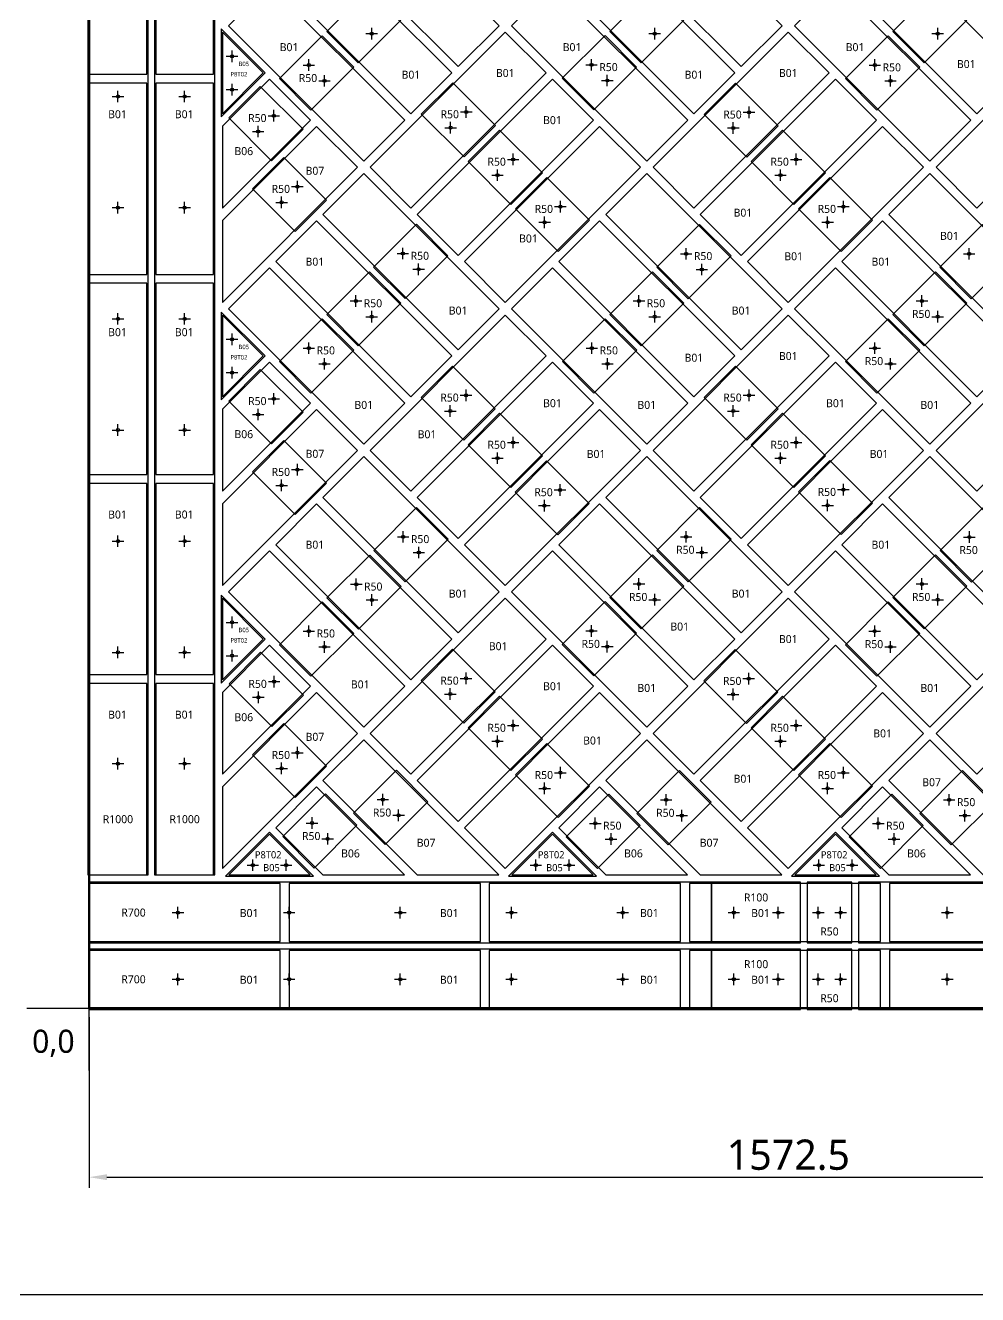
# Model space of a CAD drawing. Header units: millimetres. Extents: x -190 to 7814, y -8996 to 208.
# Drawn here: x 2501 to 3572, y -8996 to -7569 of the extents above; entities that cross this region are included whole.
import ezdxf
from ezdxf.enums import TextEntityAlignment as Align

# ---------------------------------------------------------------- set-up
doc = ezdxf.new("R2010")
doc.units = ezdxf.units.MM
for name, color, linetype in [('BOARD', 7, 'Continuous'), ('BORDER', 7, 'Continuous'), ('DIM', 8, 'Continuous'), ('ORIGIN', 1, 'Continuous'), ('P8_CLIP_PK_8T02', 14, 'Continuous'), ('P8_CLIP_R100', 30, 'Continuous'), ('P8_CLIP_R1000', 200, 'Continuous'), ('P8_CLIP_R50', 3, 'Continuous'), ('P8_CLIP_R700', 5, 'Continuous'), ('P8_HOLE', 1, 'Continuous'), ('P8_SLIP', 7, 'Continuous'), ('P8_TXT_B', 7, 'Continuous')]:
    doc.layers.add(name, color=color, linetype=linetype)
doc.styles.add('CN', font='msyh.ttc')
doc.dimstyles.new('MM', dxfattribs={"dimtxt": 34, "dimasz": 20, "dimexe": 12, "dimexo": 10, "dimgap": 8, "dimtad": 1, "dimdec": 1, "dimdsep": 46, "dimtxsty": 'CN', "dimcen": 2.5, "dimazin": 3, "dimtfac": 1, "dimtmove": 0, "dimatfit": 3})

msp = doc.modelspace()

# ---------------------------------------------------------------- linework, layer by layer
at = {"layer": 'BOARD', "lineweight": 50}
msp.add_lwpolyline([(2572.5, -8673.5), (4145, -8673.5), (4145, -7101), (2572.5, -7101)], close=True, dxfattribs=at)
at = {"layer": 'BORDER'}
msp.add_lwpolyline([(-190, -8995.5), (7813.67, -8995.5), (7813.67, 207.69), (-190, 207.69)], close=True, dxfattribs=at)
at = {"layer": 'ORIGIN'}
for p, q in [((2572.5, -8743.5), (2572.5, -8583.5)), ((2502.5, -8673.5), (2662.5, -8673.5))]:
    msp.add_line(p, q, dxfattribs=at)
at = {"layer": 'P8_CLIP_PK_8T02'}
for points in [[(2721, -7671.52), (2770.44, -7622.08), (2721, -7572.65)], [(2721, -7989.72), (2770.44, -7940.28), (2721, -7890.85)], [(2721, -8307.92), (2770.44, -8258.48), (2721, -8209.05)], [(2824.82, -8525), (2775.39, -8475.56), (2725.95, -8525)], [(3143.02, -8525), (3093.58, -8475.56), (3044.15, -8525)], [(3461.22, -8525), (3411.78, -8475.56), (3362.35, -8525)]]:
    msp.add_lwpolyline(points, close=True, dxfattribs=at)
at = {"layer": 'P8_CLIP_R100'}
for points in [[(3272.5, -8600), (3372.5, -8600), (3372.5, -8532), (3272.5, -8532)], [(3272.5, -8675), (3372.5, -8675), (3372.5, -8607), (3272.5, -8607)]]:
    msp.add_lwpolyline(points, close=True, dxfattribs=at)
at = {"layer": 'P8_CLIP_R1000'}
for points in [[(2639, -8523.5), (2639, -7523.5), (2571, -7523.5), (2571, -8523.5)], [(2714, -8523.5), (2714, -7523.5), (2646, -7523.5), (2646, -8523.5)]]:
    msp.add_lwpolyline(points, close=True, dxfattribs=at)
at = {"layer": 'P8_CLIP_R50'}
for points in [[(2875.09, -7610.77), (2839.73, -7575.42), (2887.82, -7527.33), (2923.17, -7562.69)], [(3193.29, -7610.77), (3157.93, -7575.42), (3206.02, -7527.33), (3241.37, -7562.69)], [(3511.48, -7610.77), (3476.13, -7575.42), (3524.21, -7527.33), (3559.57, -7562.69)], [(2822.05, -7663.81), (2786.7, -7628.45), (2834.78, -7580.37), (2870.14, -7615.72)], [(3139.94, -7663.49), (3104.58, -7628.13), (3152.66, -7580.05), (3188.02, -7615.41)], [(3458.45, -7663.8), (3423.1, -7628.45), (3471.18, -7580.37), (3506.53, -7615.72)], [(2994.2, -7716.52), (3029.55, -7681.16), (2981.47, -7633.08), (2946.11, -7668.44)], [(3312.08, -7716.83), (3347.43, -7681.48), (3299.35, -7633.4), (3264, -7668.75)], [(2777.81, -7720.78), (2813.17, -7685.42), (2765.08, -7637.34), (2729.73, -7672.7)], [(3046.92, -7769.87), (3082.27, -7734.52), (3034.19, -7686.43), (2998.83, -7721.79)], [(3365.11, -7769.87), (3400.47, -7734.52), (3352.39, -7686.43), (3317.03, -7721.79)], [(2804.24, -7800.42), (2839.59, -7765.06), (2791.51, -7716.98), (2756.15, -7752.33)], [(3099.95, -7822.9), (3135.3, -7787.55), (3087.22, -7739.47), (3051.87, -7774.82)], [(3418.15, -7822.9), (3453.5, -7787.55), (3405.42, -7739.47), (3370.07, -7774.82)], [(2927.81, -7875.62), (2892.45, -7840.26), (2940.53, -7792.18), (2975.89, -7827.54)], [(3246.32, -7875.93), (3210.97, -7840.58), (3259.05, -7792.5), (3294.4, -7827.85)], [(3564.52, -7875.93), (3529.17, -7840.58), (3577.25, -7792.5), (3612.6, -7827.85)], [(2875.09, -7928.97), (2839.73, -7893.61), (2887.82, -7845.53), (2923.17, -7880.89)], [(3193.29, -7928.97), (3157.93, -7893.61), (3206.02, -7845.53), (3241.37, -7880.89)], [(3511.48, -7928.97), (3476.13, -7893.61), (3524.21, -7845.53), (3559.57, -7880.89)], [(2822.05, -7982), (2786.7, -7946.65), (2834.78, -7898.57), (2870.14, -7933.92)], [(3140.25, -7982), (3104.9, -7946.65), (3152.98, -7898.57), (3188.33, -7933.92)], [(3458.45, -7982), (3423.1, -7946.65), (3471.18, -7898.57), (3506.53, -7933.92)], [(2777.81, -8038.98), (2813.17, -8003.62), (2765.08, -7955.54), (2729.73, -7990.89)], [(2993.88, -8035.03), (3029.24, -7999.68), (2981.15, -7951.6), (2945.8, -7986.95)], [(3312.08, -8035.03), (3347.43, -7999.68), (3299.35, -7951.6), (3264, -7986.95)], [(3046.92, -8088.07), (3082.27, -8052.71), (3034.19, -8004.63), (2998.83, -8039.98)], [(3365.11, -8088.07), (3400.47, -8052.71), (3352.39, -8004.63), (3317.03, -8039.98)], [(2804.24, -8118.61), (2839.59, -8083.26), (2791.51, -8035.18), (2756.16, -8070.53)], [(3099.63, -8141.42), (3134.99, -8106.06), (3086.91, -8057.98), (3051.55, -8093.34)], [(3418.15, -8141.1), (3453.5, -8105.75), (3405.42, -8057.67), (3370.07, -8093.02)], [(2928.12, -8194.13), (2892.77, -8158.78), (2940.85, -8110.7), (2976.2, -8146.05)], [(3246.32, -8194.13), (3210.97, -8158.78), (3259.05, -8110.7), (3294.4, -8146.05)], [(3564.84, -8194.45), (3529.48, -8159.09), (3577.56, -8111.01), (3612.92, -8146.37)], [(2875.41, -8247.48), (2840.05, -8212.13), (2888.13, -8164.04), (2923.49, -8199.4)], [(3193.29, -8247.17), (3157.93, -8211.81), (3206.02, -8163.73), (3241.37, -8199.08)], [(3511.48, -8247.17), (3476.13, -8211.81), (3524.21, -8163.73), (3559.57, -8199.08)], [(2822.05, -8300.2), (2786.7, -8264.85), (2834.78, -8216.76), (2870.14, -8252.12)], [(3139.94, -8299.89), (3104.58, -8264.53), (3152.66, -8216.45), (3188.02, -8251.8)], [(3458.45, -8300.2), (3423.1, -8264.85), (3471.18, -8216.76), (3506.53, -8252.12)], [(2778.13, -8356.86), (2813.48, -8321.5), (2765.4, -8273.42), (2730.04, -8308.77)], [(2993.88, -8353.23), (3029.24, -8317.88), (2981.15, -8269.79), (2945.8, -8305.15)], [(3311.76, -8353.55), (3347.12, -8318.19), (3299.04, -8270.11), (3263.68, -8305.47)], [(3046.92, -8406.27), (3082.27, -8370.91), (3034.19, -8322.83), (2998.83, -8358.18)], [(3365.11, -8406.27), (3400.47, -8370.91), (3352.39, -8322.83), (3317.03, -8358.18)], [(2804.24, -8436.81), (2839.6, -8401.46), (2791.51, -8353.37), (2756.16, -8388.73)], [(3099.95, -8459.3), (3135.31, -8423.95), (3087.22, -8375.86), (3051.87, -8411.22)], [(3418.15, -8459.3), (3453.5, -8423.95), (3405.42, -8375.86), (3370.07, -8411.22)], [(2905.32, -8489.53), (2869.96, -8454.17), (2918.04, -8406.09), (2953.4, -8441.45)], [(3223.83, -8489.85), (3188.48, -8454.49), (3236.56, -8406.41), (3271.92, -8441.76)], [(3542.03, -8489.84), (3506.68, -8454.49), (3554.76, -8406.41), (3590.11, -8441.76)], [(2825.68, -8515.96), (2790.32, -8480.6), (2838.41, -8432.52), (2873.76, -8467.87)], [(3144.2, -8516.27), (3108.84, -8480.92), (3156.92, -8432.83), (3192.28, -8468.19)], [(3462.39, -8516.27), (3427.04, -8480.92), (3475.12, -8432.83), (3510.48, -8468.19)], [(3380, -8600), (3430, -8600), (3430, -8532), (3380, -8532)], [(3380, -8675), (3430, -8675), (3430, -8607), (3380, -8607)]]:
    msp.add_lwpolyline(points, close=True, dxfattribs=at)
at = {"layer": 'P8_CLIP_R700'}
for points in [[(2572.5, -8600), (3272.5, -8600), (3272.5, -8532), (2572.5, -8532)], [(3437.5, -8600), (4137.5, -8600), (4137.5, -8532), (3437.5, -8532)], [(2572.5, -8675), (3272.5, -8675), (3272.5, -8607), (2572.5, -8607)], [(3437.5, -8675), (4137.5, -8675), (4137.5, -8607), (3437.5, -8607)]]:
    msp.add_lwpolyline(points, close=True, dxfattribs=at)
at = {"layer": 'P8_HOLE'}
for p, q in [((2890.29, -7584.39), (2890.29, -7571.39)), ((3208.49, -7584.39), (3208.49, -7571.39)), ((3526.69, -7584.39), (3526.69, -7571.39)), ((2883.79, -7577.89), (2896.79, -7577.89)), ((3201.99, -7577.89), (3214.99, -7577.89)), ((3520.19, -7577.89), (3533.19, -7577.89)), ((2726.82, -7603.34), (2739.82, -7603.34)), ((2733.32, -7609.84), (2733.32, -7596.84)), ((2813.08, -7613.25), (2826.08, -7613.25)), ((2819.58, -7619.75), (2819.58, -7606.75)), ((3130.96, -7612.93), (3143.96, -7612.93)), ((3137.46, -7619.43), (3137.46, -7606.43)), ((3449.48, -7613.25), (3462.48, -7613.25)), ((3455.98, -7619.75), (3455.98, -7606.75)), ((2830.76, -7630.93), (2843.76, -7630.93)), ((2837.26, -7637.43), (2837.26, -7624.43)), ((3148.64, -7630.61), (3161.64, -7630.61)), ((3155.14, -7637.11), (3155.14, -7624.11)), ((3467.15, -7630.92), (3480.15, -7630.92)), ((3473.65, -7637.42), (3473.65, -7624.42)), ((2605, -7655), (2605, -7642)), ((2680, -7655), (2680, -7642)), ((2726.82, -7640.82), (2739.82, -7640.82)), ((2733.32, -7647.32), (2733.32, -7634.32)), ((2598.5, -7648.5), (2611.5, -7648.5)), ((2673.5, -7648.5), (2686.5, -7648.5)), ((2996.67, -7672.46), (2996.67, -7659.46)), ((3314.55, -7672.78), (3314.55, -7659.78)), ((2773.79, -7670.22), (2786.79, -7670.22)), ((2780.29, -7676.72), (2780.29, -7663.72)), ((2990.17, -7665.96), (3003.17, -7665.96)), ((3308.05, -7666.28), (3321.05, -7666.28)), ((2756.11, -7687.9), (2769.11, -7687.9)), ((2762.61, -7694.4), (2762.61, -7681.4)), ((2972.49, -7683.64), (2985.49, -7683.64)), ((2978.99, -7690.14), (2978.99, -7677.14)), ((3290.38, -7683.95), (3303.38, -7683.95)), ((3296.88, -7690.45), (3296.88, -7677.45)), ((3042.89, -7719.31), (3055.89, -7719.31)), ((3049.39, -7725.81), (3049.39, -7712.81)), ((3361.09, -7719.31), (3374.09, -7719.31)), ((3367.59, -7725.81), (3367.59, -7712.81)), ((3031.71, -7743.49), (3031.71, -7730.49)), ((3349.91, -7743.49), (3349.91, -7730.49)), ((2806.71, -7756.36), (2806.71, -7743.36)), ((3025.21, -7736.99), (3038.21, -7736.99)), ((3343.41, -7736.99), (3356.41, -7736.99)), ((2789.03, -7774.04), (2789.03, -7761.04)), ((2800.21, -7749.86), (2813.21, -7749.86)), ((2598.5, -7773.5), (2611.5, -7773.5)), ((2605, -7780), (2605, -7767)), ((2673.5, -7773.5), (2686.5, -7773.5)), ((2680, -7780), (2680, -7767)), ((2782.53, -7767.54), (2795.53, -7767.54)), ((3095.92, -7772.35), (3108.92, -7772.35)), ((3102.42, -7778.85), (3102.42, -7765.85)), ((3414.12, -7772.35), (3427.12, -7772.35)), ((3420.62, -7778.85), (3420.62, -7765.85)), ((3078.25, -7790.02), (3091.25, -7790.02)), ((3084.75, -7796.52), (3084.75, -7783.52)), ((3396.45, -7790.02), (3409.45, -7790.02)), ((3402.95, -7796.52), (3402.95, -7783.52)), ((2925.33, -7831.56), (2925.33, -7818.56)), ((3243.85, -7831.88), (3243.85, -7818.88)), ((3562.05, -7831.88), (3562.05, -7818.88)), ((2918.83, -7825.06), (2931.83, -7825.06)), ((3237.35, -7825.38), (3250.35, -7825.38)), ((3555.55, -7825.38), (3568.55, -7825.38)), ((2936.51, -7842.74), (2949.51, -7842.74)), ((2943.01, -7849.24), (2943.01, -7836.24)), ((3255.02, -7843.05), (3268.02, -7843.05)), ((3261.52, -7849.55), (3261.52, -7836.55)), ((2872.61, -7884.91), (2872.61, -7871.91)), ((3190.81, -7884.91), (3190.81, -7871.91)), ((3509.01, -7884.91), (3509.01, -7871.91)), ((2866.11, -7878.41), (2879.11, -7878.41)), ((2890.29, -7902.59), (2890.29, -7889.59)), ((3184.31, -7878.41), (3197.31, -7878.41)), ((3208.49, -7902.59), (3208.49, -7889.59)), ((3502.51, -7878.41), (3515.51, -7878.41)), ((3526.69, -7902.59), (3526.69, -7889.59)), ((2598.5, -7898.5), (2611.5, -7898.5)), ((2605, -7905), (2605, -7892)), ((2673.5, -7898.5), (2686.5, -7898.5)), ((2680, -7905), (2680, -7892)), ((2883.79, -7896.09), (2896.79, -7896.09)), ((3201.99, -7896.09), (3214.99, -7896.09)), ((3520.19, -7896.09), (3533.19, -7896.09)), ((2733.32, -7928.04), (2733.32, -7915.04)), ((2726.82, -7921.54), (2739.82, -7921.54)), ((2813.08, -7931.44), (2826.08, -7931.44)), ((2819.58, -7937.94), (2819.58, -7924.94)), ((3131.28, -7931.45), (3144.28, -7931.45)), ((3137.78, -7937.95), (3137.78, -7924.95)), ((3449.48, -7931.45), (3462.48, -7931.45)), ((3455.98, -7937.95), (3455.98, -7924.95)), ((2837.25, -7955.63), (2837.25, -7942.63)), ((3155.45, -7955.62), (3155.45, -7942.62)), ((3473.65, -7955.62), (3473.65, -7942.62)), ((2726.82, -7959.02), (2739.82, -7959.02)), ((2733.32, -7965.52), (2733.32, -7952.52)), ((2830.75, -7949.13), (2843.75, -7949.13)), ((3148.95, -7949.12), (3161.95, -7949.12)), ((3467.15, -7949.12), (3480.15, -7949.12)), ((2773.79, -7988.42), (2786.79, -7988.42)), ((2780.29, -7994.92), (2780.29, -7981.92)), ((2989.86, -7984.48), (3002.86, -7984.48)), ((2996.36, -7990.98), (2996.36, -7977.98)), ((3308.05, -7984.48), (3321.05, -7984.48)), ((3314.55, -7990.98), (3314.55, -7977.98)), ((2762.61, -8012.6), (2762.61, -7999.6)), ((2972.18, -8002.15), (2985.18, -8002.15)), ((2978.68, -8008.65), (2978.68, -7995.65)), ((3290.38, -8002.15), (3303.38, -8002.15)), ((3296.88, -8008.65), (3296.88, -7995.65)), ((2605, -8030), (2605, -8017)), ((2680, -8030), (2680, -8017)), ((2756.11, -8006.1), (2769.11, -8006.1)), ((2598.5, -8023.5), (2611.5, -8023.5)), ((2673.5, -8023.5), (2686.5, -8023.5)), ((3049.39, -8044.01), (3049.39, -8031.01)), ((3367.59, -8044.01), (3367.59, -8031.01)), ((3042.89, -8037.51), (3055.89, -8037.51)), ((3361.09, -8037.51), (3374.09, -8037.51)), ((2806.71, -8074.56), (2806.71, -8061.56)), ((3025.21, -8055.19), (3038.21, -8055.19)), ((3031.71, -8061.69), (3031.71, -8048.69)), ((3343.41, -8055.19), (3356.41, -8055.19)), ((3349.91, -8061.69), (3349.91, -8048.69)), ((2800.21, -8068.06), (2813.21, -8068.06)), ((2782.54, -8085.73), (2795.54, -8085.73)), ((2789.04, -8092.23), (2789.04, -8079.23)), ((3102.11, -8097.36), (3102.11, -8084.36)), ((3420.62, -8097.05), (3420.62, -8084.05)), ((3084.43, -8115.04), (3084.43, -8102.04)), ((3095.61, -8090.86), (3108.61, -8090.86)), ((3402.95, -8114.72), (3402.95, -8101.72)), ((3414.12, -8090.55), (3427.12, -8090.55)), ((3077.93, -8108.54), (3090.93, -8108.54)), ((3396.45, -8108.22), (3409.45, -8108.22)), ((2605, -8155), (2605, -8142)), ((2680, -8155), (2680, -8142)), ((2919.15, -8143.58), (2932.15, -8143.58)), ((2925.65, -8150.08), (2925.65, -8137.08)), ((3237.35, -8143.58), (3250.35, -8143.58)), ((3243.85, -8150.08), (3243.85, -8137.08)), ((3555.86, -8143.89), (3568.86, -8143.89)), ((3562.36, -8150.39), (3562.36, -8137.39)), ((2598.5, -8148.5), (2611.5, -8148.5)), ((2673.5, -8148.5), (2686.5, -8148.5)), ((2936.82, -8161.25), (2949.82, -8161.25)), ((2943.32, -8167.75), (2943.32, -8154.75)), ((3255.02, -8161.25), (3268.02, -8161.25)), ((3261.52, -8167.75), (3261.52, -8154.75)), ((3190.81, -8203.11), (3190.81, -8190.11)), ((3509.01, -8203.11), (3509.01, -8190.11)), ((2866.43, -8196.92), (2879.43, -8196.92)), ((2872.93, -8203.42), (2872.93, -8190.42)), ((3184.31, -8196.61), (3197.31, -8196.61)), ((3502.51, -8196.61), (3515.51, -8196.61)), ((2884.11, -8214.6), (2897.11, -8214.6)), ((2890.61, -8221.1), (2890.61, -8208.1)), ((3201.99, -8214.29), (3214.99, -8214.29)), ((3208.49, -8220.79), (3208.49, -8207.79)), ((3520.19, -8214.29), (3533.19, -8214.29)), ((3526.69, -8220.79), (3526.69, -8207.79)), ((2726.82, -8239.74), (2739.82, -8239.74)), ((2733.32, -8246.24), (2733.32, -8233.24)), ((2819.58, -8256.14), (2819.58, -8243.14)), ((3137.46, -8255.83), (3137.46, -8242.83)), ((3455.97, -8256.15), (3455.97, -8243.15)), ((2813.08, -8249.64), (2826.08, -8249.64)), ((2837.26, -8273.82), (2837.26, -8260.82)), ((3130.96, -8249.33), (3143.96, -8249.33)), ((3155.14, -8273.51), (3155.14, -8260.51)), ((3449.47, -8249.65), (3462.47, -8249.65)), ((3473.66, -8273.82), (3473.66, -8260.82)), ((2598.5, -8273.5), (2611.5, -8273.5)), ((2605, -8280), (2605, -8267)), ((2673.5, -8273.5), (2686.5, -8273.5)), ((2680, -8280), (2680, -8267)), ((2733.32, -8283.72), (2733.32, -8270.72)), ((2830.76, -8267.32), (2843.76, -8267.32)), ((3148.64, -8267.01), (3161.64, -8267.01)), ((3467.16, -8267.32), (3480.16, -8267.32)), ((2726.82, -8277.22), (2739.82, -8277.22)), ((2780.6, -8312.8), (2780.6, -8299.8)), ((2989.86, -8302.67), (3002.86, -8302.67)), ((2996.36, -8309.17), (2996.36, -8296.17)), ((3307.74, -8302.99), (3320.74, -8302.99)), ((3314.24, -8309.49), (3314.24, -8296.49)), ((2762.92, -8330.48), (2762.92, -8317.48)), ((2774.1, -8306.3), (2787.1, -8306.3)), ((2978.68, -8326.85), (2978.68, -8313.85)), ((3296.56, -8327.17), (3296.56, -8314.17)), ((2756.42, -8323.98), (2769.42, -8323.98)), ((2972.18, -8320.35), (2985.18, -8320.35)), ((3290.06, -8320.67), (3303.06, -8320.67)), ((3042.89, -8355.71), (3055.89, -8355.71)), ((3049.39, -8362.21), (3049.39, -8349.21)), ((3361.09, -8355.71), (3374.09, -8355.71)), ((3367.59, -8362.21), (3367.59, -8349.21)), ((3025.21, -8373.39), (3038.21, -8373.39)), ((3031.71, -8379.89), (3031.71, -8366.89)), ((3343.41, -8373.39), (3356.41, -8373.39)), ((3349.91, -8379.89), (3349.91, -8366.89)), ((2800.22, -8386.25), (2813.22, -8386.25)), ((2806.72, -8392.75), (2806.72, -8379.75)), ((2598.5, -8398.5), (2611.5, -8398.5)), ((2605, -8405), (2605, -8392)), ((2673.5, -8398.5), (2686.5, -8398.5)), ((2680, -8405), (2680, -8392)), ((2782.54, -8403.93), (2795.54, -8403.93)), ((2789.04, -8410.43), (2789.04, -8397.43)), ((3102.43, -8415.24), (3102.43, -8402.24)), ((3420.62, -8415.24), (3420.62, -8402.24)), ((3095.93, -8408.74), (3108.93, -8408.74)), ((3414.12, -8408.74), (3427.12, -8408.74)), ((2902.84, -8445.47), (2902.84, -8432.47)), ((3078.25, -8426.42), (3091.25, -8426.42)), ((3084.75, -8432.92), (3084.75, -8419.92)), ((3221.36, -8445.79), (3221.36, -8432.79)), ((3396.45, -8426.42), (3409.45, -8426.42)), ((3402.95, -8432.92), (3402.95, -8419.92)), ((3539.56, -8445.79), (3539.56, -8432.79)), ((2896.34, -8438.97), (2909.34, -8438.97)), ((3214.86, -8439.29), (3227.86, -8439.29)), ((3533.06, -8439.29), (3546.06, -8439.29)), ((2823.2, -8471.9), (2823.2, -8458.9)), ((2914.02, -8456.65), (2927.02, -8456.65)), ((2920.52, -8463.15), (2920.52, -8450.15)), ((3141.72, -8472.21), (3141.72, -8459.21)), ((3232.54, -8456.97), (3245.54, -8456.97)), ((3239.04, -8463.47), (3239.04, -8450.47)), ((3459.92, -8472.21), (3459.92, -8459.21)), ((3550.73, -8456.96), (3563.73, -8456.96)), ((3557.23, -8463.46), (3557.23, -8450.46)), ((2816.7, -8465.4), (2829.7, -8465.4)), ((3135.22, -8465.71), (3148.22, -8465.71)), ((3453.42, -8465.71), (3466.42, -8465.71)), ((2834.38, -8483.08), (2847.38, -8483.08)), ((2840.88, -8489.58), (2840.88, -8476.58)), ((3152.9, -8483.39), (3165.9, -8483.39)), ((3159.4, -8489.89), (3159.4, -8476.89)), ((3471.1, -8483.39), (3484.1, -8483.39)), ((3477.6, -8489.89), (3477.6, -8476.89)), ((2750.14, -8512.68), (2763.14, -8512.68)), ((2756.64, -8519.18), (2756.64, -8506.18)), ((2787.62, -8512.68), (2800.62, -8512.68)), ((2794.12, -8519.18), (2794.12, -8506.18)), ((3068.34, -8512.68), (3081.34, -8512.68)), ((3074.84, -8519.18), (3074.84, -8506.18)), ((3105.82, -8512.68), (3118.82, -8512.68)), ((3112.32, -8519.18), (3112.32, -8506.18)), ((3386.54, -8512.68), (3399.54, -8512.68)), ((3393.04, -8519.18), (3393.04, -8506.18)), ((3424.02, -8512.68), (3437.02, -8512.68)), ((3430.52, -8519.18), (3430.52, -8506.18)), ((2672.5, -8572.5), (2672.5, -8559.5)), ((2797.5, -8572.5), (2797.5, -8559.5)), ((2922.5, -8572.5), (2922.5, -8559.5)), ((3047.5, -8572.5), (3047.5, -8559.5)), ((3172.5, -8572.5), (3172.5, -8559.5)), ((3297.5, -8572.5), (3297.5, -8559.5)), ((3347.5, -8572.5), (3347.5, -8559.5)), ((3392.5, -8572.5), (3392.5, -8559.5)), ((3417.5, -8572.5), (3417.5, -8559.5)), ((3537.5, -8572.5), (3537.5, -8559.5)), ((2666, -8566), (2679, -8566)), ((2791, -8566), (2804, -8566)), ((2916, -8566), (2929, -8566)), ((3041, -8566), (3054, -8566)), ((3166, -8566), (3179, -8566)), ((3291, -8566), (3304, -8566)), ((3341, -8566), (3354, -8566)), ((3386, -8566), (3399, -8566)), ((3411, -8566), (3424, -8566)), ((3531, -8566), (3544, -8566)), ((2666, -8641), (2679, -8641)), ((2672.5, -8647.5), (2672.5, -8634.5)), ((2791, -8641), (2804, -8641)), ((2797.5, -8647.5), (2797.5, -8634.5)), ((2916, -8641), (2929, -8641)), ((2922.5, -8647.5), (2922.5, -8634.5)), ((3041, -8641), (3054, -8641)), ((3047.5, -8647.5), (3047.5, -8634.5)), ((3166, -8641), (3179, -8641)), ((3172.5, -8647.5), (3172.5, -8634.5)), ((3291, -8641), (3304, -8641)), ((3297.5, -8647.5), (3297.5, -8634.5)), ((3341, -8641), (3354, -8641)), ((3347.5, -8647.5), (3347.5, -8634.5)), ((3386, -8641), (3399, -8641)), ((3392.5, -8647.5), (3392.5, -8634.5)), ((3411, -8641), (3424, -8641)), ((3417.5, -8647.5), (3417.5, -8634.5)), ((3531, -8641), (3544, -8641)), ((3537.5, -8647.5), (3537.5, -8634.5))]:
    msp.add_line(p, q, dxfattribs=at)
for centre in [(2890.29, -7577.89), (3208.49, -7577.89), (3526.69, -7577.89), (2733.32, -7603.34), (2819.58, -7613.25), (3137.46, -7612.93), (3455.98, -7613.25), (2837.26, -7630.93), (3155.14, -7630.61), (3473.65, -7630.92), (2605, -7648.5), (2680, -7648.5), (2733.32, -7640.82), (2780.29, -7670.22), (2996.67, -7665.96), (3314.55, -7666.28), (2762.61, -7687.9), (2978.99, -7683.64), (3296.88, -7683.95), (3049.39, -7719.31), (3367.59, -7719.31), (3031.71, -7736.99), (3349.91, -7736.99), (2806.71, -7749.86), (2605, -7773.5), (2680, -7773.5), (2789.03, -7767.54), (3102.42, -7772.35), (3420.62, -7772.35), (3084.75, -7790.02), (3402.95, -7790.02), (2925.33, -7825.06), (3243.85, -7825.38), (3562.05, -7825.38), (2943.01, -7842.74), (3261.52, -7843.05), (2872.61, -7878.41), (3190.81, -7878.41), (3509.01, -7878.41), (2605, -7898.5), (2680, -7898.5), (2890.29, -7896.09), (3208.49, -7896.09), (3526.69, -7896.09), (2733.32, -7921.54), (2819.58, -7931.44), (3137.78, -7931.45), (3455.98, -7931.45), (2837.25, -7949.13), (3155.45, -7949.12), (3473.65, -7949.12), (2733.32, -7959.02), (2780.29, -7988.42), (2996.36, -7984.48), (3314.55, -7984.48), (2762.61, -8006.1), (2978.68, -8002.15), (3296.88, -8002.15), (2605, -8023.5), (2680, -8023.5), (3049.39, -8037.51), (3367.59, -8037.51), (3031.71, -8055.19), (3349.91, -8055.19), (2806.71, -8068.06), (2789.04, -8085.73), (3102.11, -8090.86), (3420.62, -8090.55), (3084.43, -8108.54), (3402.95, -8108.22), (2605, -8148.5), (2680, -8148.5), (2925.65, -8143.58), (3243.85, -8143.58), (3562.36, -8143.89), (2943.32, -8161.25), (3261.52, -8161.25), (2872.93, -8196.92), (3190.81, -8196.61), (3509.01, -8196.61), (2890.61, -8214.6), (3208.49, -8214.29), (3526.69, -8214.29), (2733.32, -8239.74), (2819.58, -8249.64), (3137.46, -8249.33), (3455.97, -8249.65), (2605, -8273.5), (2680, -8273.5), (2733.32, -8277.22), (2837.26, -8267.32), (3155.14, -8267.01), (3473.66, -8267.32), (2996.36, -8302.67), (3314.24, -8302.99), (2780.6, -8306.3), (2978.68, -8320.35), (2762.92, -8323.98), (3296.56, -8320.67), (3049.39, -8355.71), (3367.59, -8355.71), (3031.71, -8373.39), (3349.91, -8373.39), (2806.72, -8386.25), (2605, -8398.5), (2680, -8398.5), (2789.04, -8403.93), (3102.43, -8408.74), (3420.62, -8408.74), (3084.75, -8426.42), (3402.95, -8426.42), (2902.84, -8438.97), (3221.36, -8439.29), (3539.56, -8439.29), (2920.52, -8456.65), (3239.04, -8456.97), (3557.23, -8456.96), (2823.2, -8465.4), (3141.72, -8465.71), (3459.92, -8465.71), (2840.88, -8483.08), (3159.4, -8483.39), (3477.6, -8483.39), (2756.64, -8512.68), (2794.12, -8512.68), (3074.84, -8512.68), (3112.32, -8512.68), (3393.04, -8512.68), (3430.52, -8512.68), (2672.5, -8566), (2797.5, -8566), (2922.5, -8566), (3047.5, -8566), (3172.5, -8566), (3297.5, -8566), (3347.5, -8566), (3392.5, -8566), (3417.5, -8566), (3537.5, -8566), (2672.5, -8641), (2797.5, -8641), (2922.5, -8641), (3047.5, -8641), (3172.5, -8641), (3297.5, -8641), (3347.5, -8641), (3392.5, -8641), (3417.5, -8641), (3537.5, -8641)]:
    msp.add_circle(centre, 1.75, dxfattribs=at)
at = {"layer": 'P8_SLIP'}
for points in [[(2572.5, -7623.5), (2637.5, -7623.5), (2637.5, -7408.5), (2572.5, -7408.5)], [(2647.5, -7623.5), (2712.5, -7623.5), (2712.5, -7408.5), (2647.5, -7408.5)], [(2987.52, -7615.01), (3033.48, -7569.05), (2881.45, -7417.02), (2835.49, -7462.99)], [(3305.72, -7615.01), (3351.68, -7569.05), (3199.65, -7417.02), (3153.69, -7462.99)], [(2934.49, -7668.05), (2980.45, -7622.08), (2828.42, -7470.06), (2782.46, -7516.02)], [(3252.68, -7668.05), (3298.65, -7622.08), (3146.62, -7470.06), (3100.66, -7516.02)], [(3570.88, -7668.05), (3616.84, -7622.08), (3464.82, -7470.06), (3418.85, -7516.02)], [(2881.45, -7721.08), (2927.41, -7675.12), (2775.39, -7523.09), (2729.42, -7569.05)], [(3199.65, -7721.08), (3245.61, -7675.12), (3093.58, -7523.09), (3047.62, -7569.05)], [(3517.85, -7721.08), (3563.81, -7675.12), (3411.78, -7523.09), (3365.82, -7569.05)], [(2722.5, -7667.9), (2768.32, -7622.08), (2722.5, -7576.27)], [(2934.49, -7774.11), (3086.51, -7622.08), (3040.55, -7576.12), (2888.52, -7728.15)], [(3252.68, -7774.11), (3404.71, -7622.08), (3358.75, -7576.12), (3206.72, -7728.15)], [(3570.88, -7774.11), (3722.91, -7622.08), (3676.95, -7576.12), (3524.92, -7728.15)], [(2572.5, -7848.5), (2637.5, -7848.5), (2637.5, -7633.5), (2572.5, -7633.5)], [(2647.5, -7848.5), (2712.5, -7848.5), (2712.5, -7633.5), (2647.5, -7633.5)], [(2722.5, -7773.97), (2821.35, -7675.12), (2775.39, -7629.16), (2722.5, -7682.04)], [(2987.52, -7827.15), (3139.55, -7675.12), (3093.58, -7629.16), (2941.56, -7781.18)], [(3305.72, -7827.15), (3457.74, -7675.12), (3411.78, -7629.16), (3259.76, -7781.18)], [(2722.5, -7880.03), (2874.38, -7728.15), (2828.42, -7682.19), (2722.5, -7788.11)], [(3040.55, -7880.18), (3192.58, -7728.15), (3146.62, -7682.19), (2994.59, -7834.22)], [(3358.75, -7880.18), (3510.78, -7728.15), (3464.82, -7682.19), (3312.79, -7834.22)], [(2987.52, -7933.21), (3033.48, -7887.25), (2881.45, -7735.22), (2835.49, -7781.18)], [(3305.72, -7933.21), (3351.68, -7887.25), (3199.65, -7735.22), (3153.69, -7781.18)], [(3623.92, -7933.21), (3669.88, -7887.25), (3517.85, -7735.22), (3471.89, -7781.18)], [(2934.49, -7986.24), (2980.45, -7940.28), (2828.42, -7788.26), (2782.46, -7834.22)], [(3252.68, -7986.24), (3298.65, -7940.28), (3146.62, -7788.26), (3100.66, -7834.22)], [(3570.88, -7986.24), (3616.84, -7940.28), (3464.82, -7788.26), (3418.85, -7834.22)], [(2881.45, -8039.28), (2927.41, -7993.32), (2775.39, -7841.29), (2729.42, -7887.25)], [(3199.65, -8039.28), (3245.61, -7993.32), (3093.58, -7841.29), (3047.62, -7887.25)], [(3517.85, -8039.28), (3563.81, -7993.32), (3411.78, -7841.29), (3365.82, -7887.25)], [(2572.5, -8073.5), (2637.5, -8073.5), (2637.5, -7858.5), (2572.5, -7858.5)], [(2647.5, -8073.5), (2712.5, -8073.5), (2712.5, -7858.5), (2647.5, -7858.5)], [(2722.5, -7986.1), (2768.32, -7940.28), (2722.5, -7894.47)], [(2934.49, -8092.31), (3086.51, -7940.28), (3040.55, -7894.32), (2888.52, -8046.35)], [(3252.68, -8092.31), (3404.71, -7940.28), (3358.75, -7894.32), (3206.72, -8046.35)], [(3570.88, -8092.31), (3722.91, -7940.28), (3676.95, -7894.32), (3524.92, -8046.35)], [(2722.5, -8092.16), (2821.35, -7993.32), (2775.39, -7947.35), (2722.5, -8000.24)], [(2987.52, -8145.34), (3139.55, -7993.32), (3093.58, -7947.35), (2941.56, -8099.38)], [(3305.72, -8145.34), (3457.74, -7993.32), (3411.78, -7947.35), (3259.76, -8099.38)], [(2722.5, -8198.23), (2874.38, -8046.35), (2828.42, -8000.39), (2722.5, -8106.31)], [(3040.55, -8198.38), (3192.58, -8046.35), (3146.62, -8000.39), (2994.59, -8152.42)], [(3358.75, -8198.38), (3510.78, -8046.35), (3464.82, -8000.39), (3312.79, -8152.42)], [(2987.52, -8251.41), (3033.48, -8205.45), (2881.45, -8053.42), (2835.49, -8099.38)], [(3305.72, -8251.41), (3351.68, -8205.45), (3199.65, -8053.42), (3153.69, -8099.38)], [(3623.92, -8251.41), (3669.88, -8205.45), (3517.85, -8053.42), (3471.89, -8099.38)], [(2572.5, -8298.5), (2637.5, -8298.5), (2637.5, -8083.5), (2572.5, -8083.5)], [(2647.5, -8298.5), (2712.5, -8298.5), (2712.5, -8083.5), (2647.5, -8083.5)], [(2934.49, -8304.44), (2980.45, -8258.48), (2828.42, -8106.45), (2782.46, -8152.42)], [(3252.68, -8304.44), (3298.65, -8258.48), (3146.62, -8106.45), (3100.66, -8152.42)], [(3570.88, -8304.44), (3616.84, -8258.48), (3464.82, -8106.45), (3418.85, -8152.42)], [(2881.45, -8357.48), (2927.41, -8311.51), (2775.39, -8159.49), (2729.42, -8205.45)], [(3199.65, -8357.48), (3245.61, -8311.51), (3093.58, -8159.49), (3047.62, -8205.45)], [(3517.85, -8357.48), (3563.81, -8311.51), (3411.78, -8159.49), (3365.82, -8205.45)], [(2722.5, -8304.3), (2768.32, -8258.48), (2722.5, -8212.67)], [(2934.49, -8410.51), (3086.51, -8258.48), (3040.55, -8212.52), (2888.52, -8364.55)], [(3252.68, -8410.51), (3404.71, -8258.48), (3358.75, -8212.52), (3206.72, -8364.55)], [(3570.88, -8410.51), (3722.91, -8258.48), (3676.95, -8212.52), (3524.92, -8364.55)], [(2722.5, -8410.36), (2821.35, -8311.51), (2775.39, -8265.55), (2722.5, -8318.44)], [(2987.52, -8463.54), (3139.55, -8311.51), (3093.58, -8265.55), (2941.56, -8417.58)], [(3305.72, -8463.54), (3457.74, -8311.51), (3411.78, -8265.55), (3259.76, -8417.58)], [(2572.5, -8523.5), (2637.5, -8523.5), (2637.5, -8308.5), (2572.5, -8308.5)], [(2647.5, -8523.5), (2712.5, -8523.5), (2712.5, -8308.5), (2647.5, -8308.5)], [(2722.5, -8516.43), (2874.38, -8364.55), (2828.42, -8318.59), (2722.5, -8424.51)], [(3040.55, -8516.58), (3192.58, -8364.55), (3146.62, -8318.59), (2994.59, -8470.61)], [(3358.75, -8516.58), (3510.78, -8364.55), (3464.82, -8318.59), (3312.79, -8470.61)], [(2941.41, -8523.5), (3033.33, -8523.5), (2881.45, -8371.62), (2835.49, -8417.58)], [(3259.61, -8523.5), (3351.53, -8523.5), (3199.65, -8371.62), (3153.69, -8417.58)], [(3577.81, -8523.5), (3669.73, -8523.5), (3517.85, -8371.62), (3471.89, -8417.58)], [(2835.34, -8523.5), (2927.27, -8523.5), (2828.42, -8424.65), (2782.46, -8470.61)], [(3153.54, -8523.5), (3245.47, -8523.5), (3146.62, -8424.65), (3100.66, -8470.61)], [(3471.74, -8523.5), (3563.66, -8523.5), (3464.82, -8424.65), (3418.85, -8470.61)], [(2821.2, -8523.5), (2775.39, -8477.68), (2729.57, -8523.5)], [(3139.4, -8523.5), (3093.58, -8477.68), (3047.77, -8523.5)], [(3457.6, -8523.5), (3411.78, -8477.68), (3365.97, -8523.5)], [(2572.5, -8598.5), (2787.5, -8598.5), (2787.5, -8533.5), (2572.5, -8533.5)], [(2797.5, -8598.5), (3012.5, -8598.5), (3012.5, -8533.5), (2797.5, -8533.5)], [(3022.5, -8598.5), (3237.5, -8598.5), (3237.5, -8533.5), (3022.5, -8533.5)], [(3247.5, -8598.5), (3462.5, -8598.5), (3462.5, -8533.5), (3247.5, -8533.5)], [(3472.5, -8598.5), (3687.5, -8598.5), (3687.5, -8533.5), (3472.5, -8533.5)], [(2572.5, -8673.5), (2787.5, -8673.5), (2787.5, -8608.5), (2572.5, -8608.5)], [(2797.5, -8673.5), (3012.5, -8673.5), (3012.5, -8608.5), (2797.5, -8608.5)], [(3022.5, -8673.5), (3237.5, -8673.5), (3237.5, -8608.5), (3022.5, -8608.5)], [(3247.5, -8673.5), (3462.5, -8673.5), (3462.5, -8608.5), (3247.5, -8608.5)], [(3472.5, -8673.5), (3687.5, -8673.5), (3687.5, -8608.5), (3472.5, -8608.5)]]:
    msp.add_lwpolyline(points, close=True, dxfattribs=at)

# ---------------------------------------------------------------- texts
at = {"layer": 'ORIGIN', "style": 'CN'}
msp.add_text('0,0', height=26, dxfattribs=at).set_placement((2508.5, -8731.5), align=Align.BOTTOM_LEFT)
at = {"layer": 'P8_CLIP_PK_8T02', "style": 'CN'}
for height, p in [(5, (2741, -7623.52)), (5, (2741, -7941.72)), (5, (2741, -8259.92)), (8, (2773.95, -8501)), (8, (3092.15, -8501)), (8, (3410.35, -8501))]:
    msp.add_text('P8T02', height=height, dxfattribs=at).set_placement(p, align=Align.MIDDLE_CENTER)
at = {"layer": 'P8_CLIP_R100', "style": 'CN'}
for p in [(3322.5, -8549), (3322.5, -8624)]:
    msp.add_text('R100', height=9, dxfattribs=at).set_placement(p, align=Align.MIDDLE_CENTER)
at = {"layer": 'P8_CLIP_R1000', "style": 'CN'}
for p in [(2605, -8461), (2680, -8461)]:
    msp.add_text('R1000', height=9, dxfattribs=at).set_placement(p, align=Align.MIDDLE_CENTER)
at = {"layer": 'P8_CLIP_R50', "style": 'CN'}
for p in [(3156.58, -7615.49), (3475.1, -7615.8), (2818.7, -7627.81), (2761.73, -7672.78), (2978.11, -7668.52), (3296, -7668.83), (3030.83, -7721.87), (3349.03, -7721.87), (2788.15, -7752.42), (3083.87, -7774.9), (3402.07, -7774.9), (2944.45, -7827.62), (3262.97, -7827.93), (2891.73, -7880.97), (3209.93, -7880.97), (3508.13, -7892.97), (2838.7, -7934), (3156.9, -7934), (3455.1, -7946), (2761.73, -7990.98), (2977.8, -7987.03), (3296, -7987.03), (3030.83, -8040.07), (3349.03, -8040.07), (2788.16, -8070.61), (3083.55, -8093.42), (3402.07, -8093.1), (2944.77, -8146.13), (3242.97, -8158.13), (3561.48, -8158.45), (2892.05, -8199.48), (3189.93, -8211.17), (3508.13, -8211.17), (2838.7, -8252.2), (3136.58, -8263.89), (3455.1, -8264.2), (2762.04, -8308.86), (2977.8, -8305.23), (3295.68, -8305.55), (3030.83, -8358.27), (3349.03, -8358.27), (2788.16, -8388.81), (3083.87, -8411.3), (3402.07, -8411.3), (3558.68, -8441.84), (2901.96, -8453.53), (3220.48, -8453.85), (2822.32, -8479.96), (3160.84, -8468.27), (3479.04, -8468.27), (3405, -8587.25), (3405, -8662.25)]:
    msp.add_text('R50', height=9, dxfattribs=at).set_placement(p, align=Align.MIDDLE_CENTER)
at = {"layer": 'P8_CLIP_R700', "style": 'CN'}
for p in [(2622.5, -8566), (2622.5, -8641)]:
    msp.add_text('R700', height=9, dxfattribs=at).set_placement(p, align=Align.MIDDLE_CENTER)
at = {"layer": 'P8_TXT_B', "style": 'CN'}
for s, height, p in [('B01', 9, (2797.42, -7593.08)), ('B01', 9, (3115.62, -7593.08)), ('B01', 9, (3433.82, -7593.08)), ('B05', 5, (2746.5, -7611.9)), ('B01', 9, (2934.46, -7624.05)), ('B01', 9, (3040.52, -7622.11)), ('B01', 9, (3252.66, -7624.05)), ('B01', 9, (3358.72, -7622.11)), ('B01', 9, (3558.85, -7612.05)), ('B01', 9, (2604.5, -7668.5)), ('B01', 9, (2679.5, -7668.5)), ('B01', 9, (3093.56, -7675.15)), ('B06', 9, (2746.5, -7709.97)), ('B07', 9, (2826.5, -7732.03)), ('B01', 9, (3307.76, -7779.15)), ('B01', 9, (3066.59, -7808.18)), ('B01', 9, (3539.89, -7805.21)), ('B01', 9, (2826.46, -7834.24)), ('B01', 9, (3364.79, -7828.18)), ('B01', 9, (3462.85, -7834.24)), ('B01', 9, (2987.49, -7889.21)), ('B01', 9, (3305.69, -7889.21)), ('B01', 9, (2604.5, -7913.5)), ('B01', 9, (2679.5, -7913.5)), ('B05', 5, (2746.5, -7930.1)), ('B01', 9, (3252.66, -7942.24)), ('B01', 9, (3358.72, -7940.31)), ('B01', 9, (3093.56, -7993.34)), ('B01', 9, (3411.76, -7993.34)), ('B01', 9, (2881.42, -7995.28)), ('B01', 9, (3199.62, -7995.28)), ('B01', 9, (3517.82, -7995.28)), ('B06', 9, (2746.5, -8028.16)), ('B01', 9, (2952.52, -8028.31)), ('B07', 9, (2826.5, -8050.23)), ('B01', 9, (3142.59, -8050.38)), ('B01', 9, (3460.79, -8050.38)), ('B01', 9, (2604.5, -8118.5)), ('B01', 9, (2679.5, -8118.5)), ('B01', 9, (2826.46, -8152.44)), ('B01', 9, (3462.85, -8152.44)), ('B01', 9, (2987.49, -8207.41)), ('B01', 9, (3305.69, -8207.41)), ('B05', 5, (2746.5, -8248.3)), ('B01', 9, (3236.66, -8244.44)), ('B01', 9, (3358.72, -8258.51)), ('B01', 9, (3032.52, -8266.51)), ('B01', 9, (2877.42, -8309.48)), ('B01', 9, (3093.56, -8311.54)), ('B01', 9, (3199.62, -8313.48)), ('B01', 9, (3517.82, -8313.48)), ('B01', 9, (2604.5, -8343.5)), ('B01', 9, (2679.5, -8343.5)), ('B06', 9, (2746.5, -8346.36)), ('B01', 9, (3464.79, -8364.58)), ('B07', 9, (2826.5, -8368.43)), ('B01', 9, (3138.59, -8372.58)), ('B01', 9, (3307.76, -8415.54)), ('B07', 9, (3519.89, -8419.5)), ('B07', 9, (2951.49, -8487.5)), ('B07', 9, (3269.69, -8487.5)), ('B06', 9, (2866.46, -8499.5)), ('B06', 9, (3184.66, -8499.5)), ('B06', 9, (3502.85, -8499.5)), ('B05', 8, (2777.57, -8515.5)), ('B05', 8, (3095.77, -8515.5)), ('B05', 8, (3413.97, -8515.5)), ('B01', 9, (2752.5, -8566.5)), ('B01', 9, (2977.5, -8566.5)), ('B01', 9, (3202.5, -8566.5)), ('B01', 9, (3327.5, -8566.5)), ('B01', 9, (2752.5, -8641.5)), ('B01', 9, (2977.5, -8641.5)), ('B01', 9, (3202.5, -8641.5)), ('B01', 9, (3327.5, -8641.5))]:
    msp.add_text(s, height=height, dxfattribs=at).set_placement(p, align=Align.MIDDLE_CENTER)

# ---------------------------------------------------------------- dimensions: what is measured, and where the dimension line sits
at = {"layer": 'DIM'}
msp.add_linear_dim(base=(2572.5, -8863.5), p1=(2572.5, -8673.5), p2=(4145, -8673.5), dimstyle='MM', dxfattribs=at).render()

doc.saveas('drawing.dxf')
